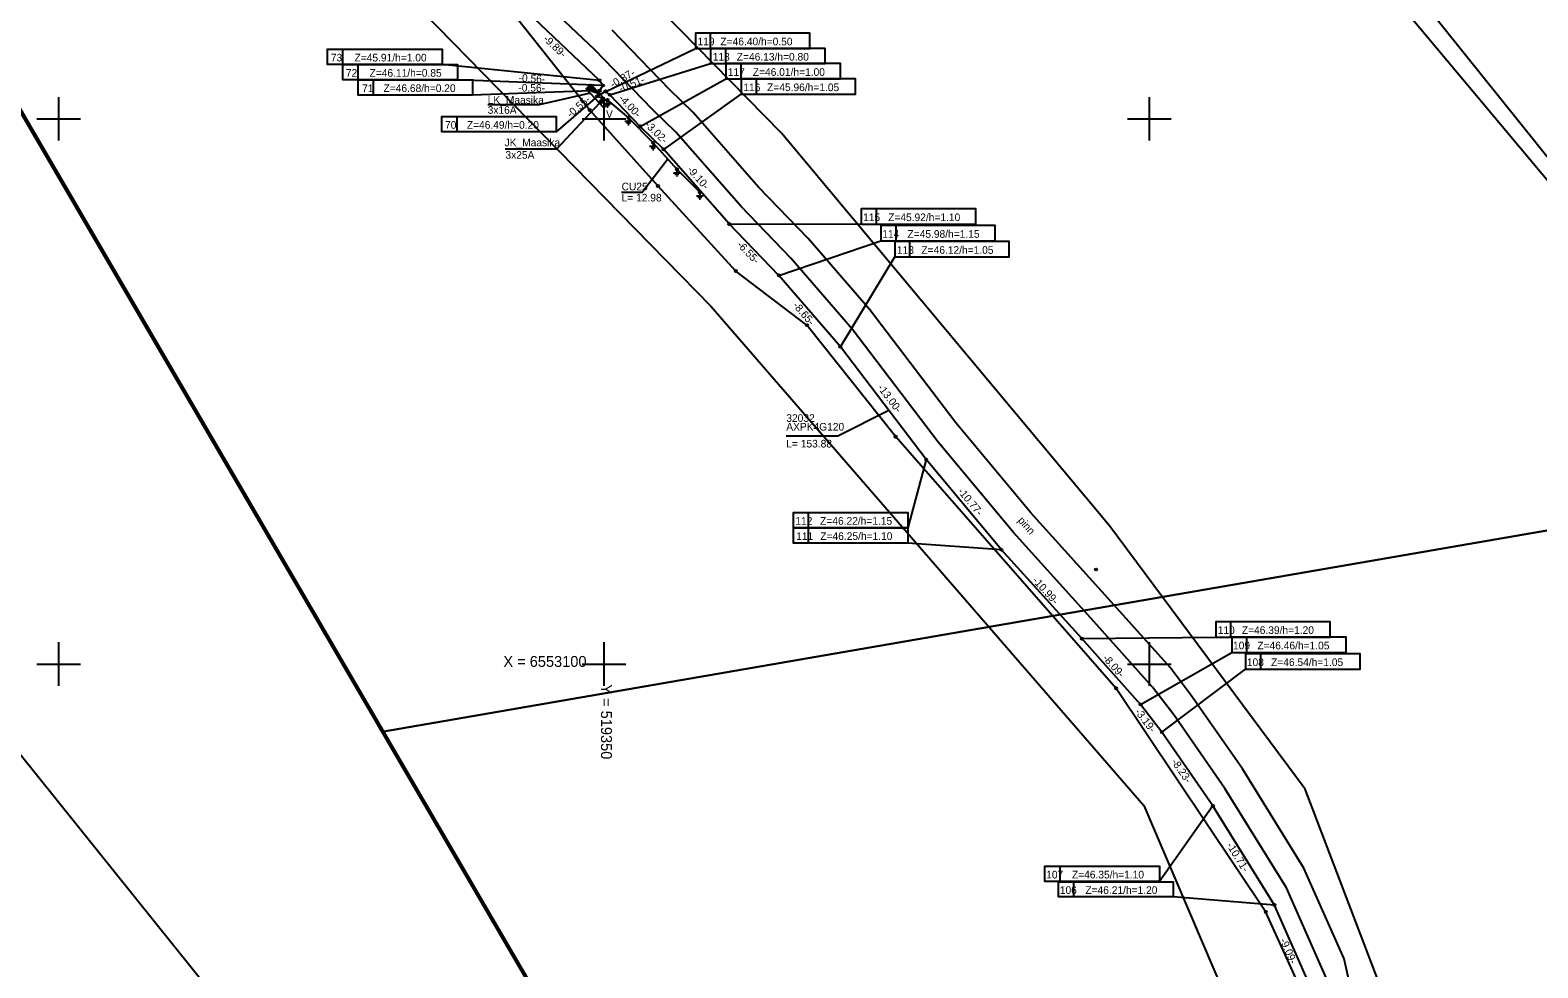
# Model space of a CAD drawing. Extents: x 518883 to 519628, y 6552240 to 6553378.
# Drawn here: x 519297.4 to 519435.6, y 6553072.1 to 6553158.1 of the extents above; entities that cross this region are included whole.
import ezdxf

# ---------------------------------------------------------------- set-up
doc = ezdxf.new("R2010")
doc.units = 0
for name, color, linetype in [('-49', 7, 'Continuous'), ('-TARA', 7, 'Continuous'), ('Hoonedet', 7, 'Continuous'), ('KORGUS', 7, 'Continuous'), ('MOOTPIIR', 7, 'Continuous'), ('MPKAABEL', 7, 'Continuous'), ('Prosystem_elekter', 7, 'Continuous'), ('Prosystem_kiri', 7, 'Continuous'), ('VKAEV', 7, 'Continuous'), ('VORK', 7, 'Continuous'), ('VORMISTUS', 7, 'Continuous')]:
    doc.layers.add(name, color=color, linetype=linetype)

msp = doc.modelspace()

# ---------------------------------------------------------------- linework, layer by layer
at = {"layer": '-49'}
for p, q in [((519348.37, 6553152.75), (519349.21, 6553152.72)), ((519348.38, 6553152.76), (519349.2, 6553152.73)), ((519348.39, 6553152.77), (519349.19, 6553152.74)), ((519348.4, 6553152.78), (519349.18, 6553152.75)), ((519348.4, 6553152.74), (519349.22, 6553152.71)), ((519348.41, 6553152.79), (519349.17, 6553152.76)), ((519348.42, 6553152.8), (519349.16, 6553152.77)), ((519348.43, 6553152.81), (519349.15, 6553152.78)), ((519348.43, 6553152.73), (519349.23, 6553152.7)), ((519348.44, 6553152.82), (519349.14, 6553152.79)), ((519348.45, 6553152.83), (519349.13, 6553152.8)), ((519348.46, 6553152.84), (519349.12, 6553152.81)), ((519348.46, 6553152.72), (519349.24, 6553152.69)), ((519348.47, 6553152.85), (519349.11, 6553152.82)), ((519348.48, 6553152.86), (519349.1, 6553152.84)), ((519348.49, 6553152.87), (519349.09, 6553152.85)), ((519348.49, 6553152.71), (519349.25, 6553152.68)), ((519348.5, 6553152.88), (519349.08, 6553152.86)), ((519348.51, 6553152.89), (519349.07, 6553152.87)), ((519348.51, 6553152.7), (519349.26, 6553152.67)), ((519348.52, 6553152.9), (519349.07, 6553152.88)), ((519348.53, 6553152.91), (519349.06, 6553152.89)), ((519348.54, 6553152.92), (519349.05, 6553152.9)), ((519348.54, 6553152.69), (519349.27, 6553152.66)), ((519348.55, 6553152.93), (519349.04, 6553152.91)), ((519348.56, 6553152.94), (519349.03, 6553152.92)), ((519348.57, 6553152.94), (519349.02, 6553152.93)), ((519348.57, 6553152.67), (519349.28, 6553152.65)), ((519348.58, 6553152.95), (519349.01, 6553152.94)), ((519348.59, 6553152.96), (519349, 6553152.95)), ((519348.6, 6553152.97), (519348.99, 6553152.96)), ((519348.6, 6553152.66), (519349.29, 6553152.64)), ((519348.61, 6553152.98), (519348.98, 6553152.97)), ((519348.62, 6553152.99), (519348.97, 6553152.98)), ((519348.63, 6553153), (519348.96, 6553152.99)), ((519348.63, 6553152.65), (519349.3, 6553152.63)), ((519348.65, 6553153.01), (519348.95, 6553153)), ((519348.66, 6553153.02), (519348.94, 6553153.01)), ((519348.67, 6553153.03), (519348.93, 6553153.02)), ((519348.68, 6553153.04), (519348.92, 6553153.03)), ((519348.69, 6553153.05), (519348.91, 6553153.04)), ((519348.7, 6553153.06), (519348.9, 6553153.05)), ((519348.71, 6553153.07), (519348.89, 6553153.06)), ((519348.72, 6553153.08), (519348.88, 6553153.07)), ((519348.73, 6553153.09), (519348.87, 6553153.08)), ((519348.74, 6553153.1), (519348.86, 6553153.09)), ((519348.75, 6553153.11), (519348.85, 6553153.1)), ((519348.76, 6553153.12), (519348.84, 6553153.11)), ((519348.77, 6553153.13), (519348.83, 6553153.13)), ((519348.78, 6553153.14), (519348.82, 6553153.14)), ((519348.79, 6553153.15), (519348.82, 6553153.15)), ((519348.8, 6553153.16), (519348.81, 6553153.16)), ((519348.66, 6553152.64), (519349.31, 6553152.62)), ((519348.69, 6553152.63), (519349.32, 6553152.61)), ((519348.72, 6553152.62), (519349.33, 6553152.6)), ((519348.75, 6553152.61), (519349.33, 6553152.59)), ((519348.78, 6553152.6), (519349.34, 6553152.58)), ((519348.81, 6553152.59), (519349.35, 6553152.57)), ((519348.84, 6553152.57), (519349.36, 6553152.56)), ((519348.87, 6553152.56), (519349.37, 6553152.54)), ((519348.9, 6553152.55), (519349.38, 6553152.53)), ((519348.93, 6553152.54), (519349.39, 6553152.52)), ((519348.96, 6553152.53), (519349.4, 6553152.51)), ((519348.99, 6553152.52), (519349.41, 6553152.5)), ((519349.02, 6553152.51), (519349.42, 6553152.49)), ((519349.05, 6553152.5), (519349.43, 6553152.48)), ((519349.08, 6553152.49), (519349.44, 6553152.47)), ((519349.11, 6553152.47), (519349.45, 6553152.46)), ((519349.14, 6553152.46), (519349.46, 6553152.45)), ((519349.17, 6553152.45), (519349.47, 6553152.44)), ((519349.2, 6553152.44), (519349.48, 6553152.43)), ((519349.22, 6553152.43), (519349.49, 6553152.42)), ((519349.25, 6553152.42), (519349.5, 6553152.41)), ((519349.28, 6553152.41), (519349.51, 6553152.4)), ((519349.31, 6553152.4), (519349.52, 6553152.39)), ((519349.34, 6553152.39), (519349.53, 6553152.38)), ((519349.37, 6553152.37), (519349.54, 6553152.37)), ((519349.4, 6553152.36), (519349.55, 6553152.36)), ((519349.43, 6553152.35), (519349.56, 6553152.35)), ((519349.46, 6553152.34), (519349.57, 6553152.34)), ((519349.49, 6553152.33), (519349.58, 6553152.33)), ((519349.5, 6553151.54), (519349.88, 6553151.53)), ((519349.5, 6553151.53), (519349.87, 6553151.52)), ((519349.51, 6553151.55), (519349.89, 6553151.54)), ((519349.51, 6553151.52), (519349.86, 6553151.51)), ((519349.52, 6553152.32), (519349.58, 6553152.32)), ((519349.52, 6553151.56), (519349.9, 6553151.55)), ((519349.52, 6553151.51), (519349.85, 6553151.5)), ((519349.53, 6553151.57), (519349.91, 6553151.56)), ((519349.53, 6553151.5), (519349.84, 6553151.49)), ((519349.54, 6553151.58), (519349.92, 6553151.57)), ((519349.54, 6553151.49), (519349.83, 6553151.48)), ((519349.55, 6553152.31), (519349.59, 6553152.31)), ((519349.55, 6553151.59), (519349.93, 6553151.58)), ((519349.55, 6553151.48), (519349.82, 6553151.47)), ((519349.55, 6553151.47), (519349.81, 6553151.46)), ((519349.56, 6553151.6), (519349.94, 6553151.59)), ((519349.56, 6553151.46), (519349.8, 6553151.45)), ((519349.57, 6553151.61), (519349.95, 6553151.6)), ((519349.57, 6553151.45), (519349.79, 6553151.44)), ((519349.58, 6553152.3), (519349.6, 6553152.3)), ((519349.58, 6553151.62), (519349.96, 6553151.61)), ((519349.58, 6553151.44), (519349.78, 6553151.43)), ((519349.59, 6553151.63), (519349.97, 6553151.62)), ((519349.59, 6553151.43), (519349.77, 6553151.42)), ((519349.6, 6553151.64), (519349.99, 6553151.63)), ((519349.6, 6553151.42), (519349.76, 6553151.41)), ((519349.61, 6553152.29), (519349.61, 6553152.29)), ((519349.61, 6553151.65), (519350, 6553151.64)), ((519349.61, 6553151.41), (519349.75, 6553151.4)), ((519349.62, 6553151.66), (519350.01, 6553151.64)), ((519349.62, 6553151.4), (519349.74, 6553151.39)), ((519349.63, 6553151.67), (519350.02, 6553151.65)), ((519349.63, 6553151.39), (519349.73, 6553151.39)), ((519349.64, 6553151.68), (519350.03, 6553151.66)), ((519349.64, 6553151.38), (519349.72, 6553151.38)), ((519349.65, 6553151.69), (519350.04, 6553151.67)), ((519349.65, 6553151.37), (519349.71, 6553151.37)), ((519349.66, 6553151.7), (519350.05, 6553151.68)), ((519349.66, 6553151.36), (519349.69, 6553151.36)), ((519349.67, 6553151.71), (519350.06, 6553151.69)), ((519349.67, 6553151.35), (519349.68, 6553151.35)), ((519349.68, 6553151.72), (519350.07, 6553151.7)), ((519349.69, 6553151.73), (519350.08, 6553151.71)), ((519349.71, 6553151.74), (519350.09, 6553151.72)), ((519349.72, 6553151.75), (519350.1, 6553151.73)), ((519349.73, 6553151.76), (519350.11, 6553151.74)), ((519349.74, 6553151.76), (519350.11, 6553151.75)), ((519349.75, 6553151.77), (519350.1, 6553151.76)), ((519349.76, 6553151.78), (519350.09, 6553151.77)), ((519349.77, 6553151.79), (519350.08, 6553151.78)), ((519349.78, 6553151.8), (519350.07, 6553151.79)), ((519349.79, 6553151.81), (519350.06, 6553151.8)), ((519349.8, 6553151.82), (519350.05, 6553151.81)), ((519349.81, 6553151.83), (519350.04, 6553151.82)), ((519349.82, 6553151.84), (519350.03, 6553151.83)), ((519349.83, 6553151.85), (519350.02, 6553151.84)), ((519349.84, 6553151.86), (519350.01, 6553151.85)), ((519349.85, 6553151.87), (519350, 6553151.87)), ((519349.86, 6553151.88), (519349.99, 6553151.88)), ((519349.87, 6553151.89), (519349.98, 6553151.89)), ((519349.88, 6553151.9), (519349.98, 6553151.9)), ((519349.89, 6553151.91), (519349.97, 6553151.91)), ((519349.9, 6553151.92), (519349.96, 6553151.92)), ((519349.91, 6553151.93), (519349.95, 6553151.93)), ((519349.92, 6553151.94), (519349.94, 6553151.94))]:
    msp.add_line(p, q, dxfattribs=at)
for points in [[(519348.37, 6553152.75), (519348.8, 6553153.16), (519349.62, 6553152.28)], [(519349.62, 6553152.28), (519348.37, 6553152.75), (519349.18, 6553151.88)], [(519349.62, 6553152.28), (519350.43, 6553151.41), (519349.99, 6553151), (519349.18, 6553151.88)], [(519350.11, 6553151.75), (519349.93, 6553151.94), (519349.49, 6553151.54), (519349.68, 6553151.34)]]:
    msp.add_lwpolyline(points, close=True, dxfattribs=at)
for points in [[(519348.73, 6553152.34), (519344.07, 6553151.27), (519339.34, 6553151.27)], [(519349.59, 6553151.43), (519345.66, 6553147.23), (519340.93, 6553147.23)]]:
    msp.add_lwpolyline(points, dxfattribs=at)
at = {"layer": '-TARA'}
for points in [[(519349.16, 6553156.34), (519341.98, 6553163.14), (519334.77, 6553170.02), (519327.62, 6553177.77), (519322.73, 6553183.39), (519316.31, 6553190.71), (519310.41, 6553198.48), (519306.17, 6553203.54), (519299.68, 6553210.14), (519292.52, 6553216.18), (519284.82, 6553222.51), (519276.14, 6553229.08), (519268.53, 6553235.1), (519262.48, 6553240.18), (519256.47, 6553244.68), (519251.99, 6553247.41), (519248.83, 6553249.9), (519245.43, 6553252.75), (519237.25, 6553259.56), (519229.93, 6553265.82), (519222.43, 6553272.92), (519215.35, 6553279.56), (519210.66, 6553283.91), (519207.18, 6553285.67)], [(519419.54, 6553065.4), (519417.86, 6553072.96), (519414.18, 6553081.27), (519408.54, 6553090.38), (519403.85, 6553097.13), (519401.91, 6553099.67), (519396.52, 6553105.7), (519389.15, 6553113.86), (519382.25, 6553122.13), (519374.38, 6553132.47), (519368.73, 6553139.01), (519364.18, 6553143.74), (519358.18, 6553150.58), (519356.01, 6553152.68), (519350.76, 6553158.13)], [(519416.26, 6553071.17), (519412.59, 6553079.48), (519406.94, 6553088.59), (519402.25, 6553095.34), (519400.31, 6553097.88), (519394.92, 6553103.91), (519387.55, 6553112.07), (519380.66, 6553120.34), (519372.78, 6553130.68), (519367.13, 6553137.22), (519362.58, 6553141.95), (519356.58, 6553148.79), (519354.41, 6553150.89), (519349.16, 6553156.34)]]:
    msp.add_lwpolyline(points, dxfattribs=at)
at = {"layer": 'Hoonedet'}
for points in [[(519349.4, 6553152.08), (519349.61, 6553152.59), (519349.91, 6553153.06), (519349.59, 6553153.52), (519342.41, 6553160.33), (519335.19, 6553167.21), (519328.04, 6553174.96), (519323.68, 6553179.98), (519319.01, 6553185.3), (519316.73, 6553187.89), (519310.84, 6553195.66), (519306.6, 6553200.72), (519300.11, 6553207.33), (519292.94, 6553213.36)], [(519433.09, 6553025.5), (519433.26, 6553026.33), (519431.87, 6553030), (519427.34, 6553039.6), (519422.35, 6553049.13), (519418.01, 6553059.27), (519416.84, 6553062.02), (519415.16, 6553069.59), (519411.48, 6553077.9), (519405.84, 6553087), (519401.15, 6553093.76), (519399.21, 6553096.29), (519393.82, 6553102.33), (519386.45, 6553110.48), (519379.55, 6553118.76), (519371.68, 6553129.09), (519366.03, 6553135.64), (519361.48, 6553140.36), (519355.48, 6553147.2), (519353.31, 6553149.31), (519350.54, 6553152.2), (519350.15, 6553152.52), (519349.4, 6553152.08)], [(519349.4, 6553152.08), (519350.33, 6553151.72), (519352.25, 6553150.1), (519354.51, 6553147.8), (519356.69, 6553145.37), (519358.79, 6553143.26)], [(519350.65, 6553151.38), (519350.01, 6553151.38)], [(519350.33, 6553151.72), (519350.33, 6553151.38)], [(519350.51, 6553151.23), (519350.14, 6553151.23)], [(519350.38, 6553151.08), (519350.28, 6553151.08)], [(519352.25, 6553150.1), (519352.25, 6553149.76)], [(519352.56, 6553149.76), (519351.93, 6553149.76)], [(519352.43, 6553149.61), (519352.06, 6553149.61)], [(519352.3, 6553149.46), (519352.2, 6553149.46)], [(519354.83, 6553147.46), (519354.19, 6553147.46)], [(519354.69, 6553147.31), (519354.33, 6553147.31)], [(519354.56, 6553147.16), (519354.46, 6553147.16)], [(519354.51, 6553147.8), (519354.51, 6553147.46)], [(519355.86, 6553146.3), (519353.51, 6553143.25), (519351.62, 6553143.25)], [(519357.01, 6553145.03), (519356.38, 6553145.03)], [(519356.88, 6553144.88), (519356.51, 6553144.88)], [(519356.74, 6553144.73), (519356.64, 6553144.73)], [(519356.69, 6553145.37), (519356.69, 6553145.03)], [(519358.79, 6553143.26), (519358.79, 6553142.92)], [(519359.11, 6553142.92), (519358.48, 6553142.92)], [(519358.98, 6553142.77), (519358.61, 6553142.77)], [(519358.84, 6553142.62), (519358.74, 6553142.62)], [(519376.12, 6553123.26), (519371.44, 6553120.91), (519366.72, 6553120.91)]]:
    msp.add_lwpolyline(points, dxfattribs=at)
at = {"layer": 'KORGUS'}
for centre in [(519349.59, 6553153.52), (519349.61, 6553152.59), (519349.91, 6553153.06), (519349.4, 6553152.08), (519350.15, 6553152.52), (519350.33, 6553151.72), (519350.54, 6553152.2), (519348.7, 6553150.8), (519352.25, 6553150.1), (519353.31, 6553149.31), (519354.51, 6553147.8), (519355.48, 6553147.2), (519356.69, 6553145.37), (519354.95, 6553143.84), (519358.79, 6553143.26), (519361.48, 6553140.36), (519362.09, 6553136.04), (519366.03, 6553135.64), (519368.61, 6553131.08), (519371.68, 6553129.09), (519376.74, 6553120.86), (519379.55, 6553118.76), (519386.45, 6553110.48), (519395.12, 6553108.67), (519393.82, 6553102.33), (519396.96, 6553097.77), (519399.21, 6553096.29), (519401.15, 6553093.76), (519405.84, 6553087), (519411.48, 6553077.9), (519410.69, 6553077.26)]:
    msp.add_circle(centre, 0.1, dxfattribs=at)
at = {"layer": 'MOOTPIIR'}
msp.add_lwpolyline([(519426.06, 6553057.67), (519414.3, 6553088.54), (519396.35, 6553112.69), (519366.28, 6553148.68), (519322.84, 6553193.02), (519304.35, 6553213.75), (519268.62, 6553241.22), (519244.3, 6553261.59), (519206.06, 6553296.24), (519195.83, 6553283.94), (519217.37, 6553266.62), (519247.98, 6553241.22), (519278.86, 6553215.55), (519359.82, 6553132.79), (519399.49, 6553087.02), (519410.98, 6553060.09)], dxfattribs=at)
at = {"layer": 'MPKAABEL'}
for points in [[(519350.16, 6553152.52), (519358.38, 6553156.46), (519368.88, 6553156.46), (519368.88, 6553157.86), (519358.38, 6553157.86), (519358.38, 6553156.46)], [(519359.78, 6553156.46), (519359.78, 6553157.86)], [(519349.59, 6553153.52), (519335.16, 6553154.98), (519324.66, 6553154.98), (519324.66, 6553156.38), (519335.16, 6553156.38), (519335.16, 6553154.98)], [(519326.06, 6553154.98), (519326.06, 6553156.38)], [(519350.54, 6553152.2), (519359.78, 6553155.06), (519370.28, 6553155.06), (519370.28, 6553156.46), (519359.78, 6553156.46), (519359.78, 6553155.06)], [(519361.18, 6553155.06), (519361.18, 6553156.46)], [(519349.91, 6553153.06), (519336.56, 6553153.58), (519326.06, 6553153.58), (519326.06, 6553154.98), (519336.56, 6553154.98), (519336.56, 6553153.58)], [(519327.46, 6553153.58), (519327.46, 6553154.98)], [(519353.31, 6553149.31), (519361.18, 6553153.66), (519371.68, 6553153.66), (519371.68, 6553155.06), (519361.18, 6553155.06), (519361.18, 6553153.66)], [(519362.58, 6553153.66), (519362.58, 6553155.06)], [(519349.61, 6553152.59), (519337.96, 6553152.18), (519327.46, 6553152.18), (519327.46, 6553153.58), (519337.96, 6553153.58), (519337.96, 6553152.18)], [(519328.86, 6553152.18), (519328.86, 6553153.58)], [(519355.48, 6553147.2), (519362.58, 6553152.26), (519373.08, 6553152.26), (519373.08, 6553153.66), (519362.58, 6553153.66), (519362.58, 6553152.26)], [(519363.98, 6553152.26), (519363.98, 6553153.66)], [(519349.4, 6553152.08), (519345.63, 6553148.81), (519335.13, 6553148.81), (519335.13, 6553150.21), (519345.63, 6553150.21), (519345.63, 6553148.81)], [(519336.53, 6553148.81), (519336.53, 6553150.21)], [(519361.48, 6553140.36), (519373.59, 6553140.34), (519384.09, 6553140.34), (519384.09, 6553141.74), (519373.59, 6553141.74), (519373.59, 6553140.34)], [(519374.99, 6553140.34), (519374.99, 6553141.74)], [(519366.03, 6553135.64), (519375.38, 6553138.81), (519385.88, 6553138.81), (519385.88, 6553140.21), (519375.38, 6553140.21), (519375.38, 6553138.81)], [(519376.78, 6553138.81), (519376.78, 6553140.21)], [(519371.68, 6553129.09), (519376.66, 6553137.34), (519387.16, 6553137.34), (519387.16, 6553138.74), (519376.66, 6553138.74), (519376.66, 6553137.34)], [(519378.06, 6553137.34), (519378.06, 6553138.74)], [(519379.55, 6553118.76), (519377.87, 6553112.5), (519367.37, 6553112.5), (519367.37, 6553113.9), (519377.87, 6553113.9), (519377.87, 6553112.5)], [(519368.77, 6553112.5), (519368.77, 6553113.9)], [(519386.45, 6553110.48), (519377.87, 6553111.1), (519367.37, 6553111.1), (519367.37, 6553112.5), (519377.87, 6553112.5), (519377.87, 6553111.1)], [(519368.77, 6553111.1), (519368.77, 6553112.5)], [(519393.82, 6553102.33), (519406.09, 6553102.48), (519416.59, 6553102.48), (519416.59, 6553103.88), (519406.09, 6553103.88), (519406.09, 6553102.48)], [(519407.49, 6553102.48), (519407.49, 6553103.88)], [(519399.21, 6553096.29), (519407.56, 6553101.07), (519418.06, 6553101.07), (519418.06, 6553102.47), (519407.56, 6553102.47), (519407.56, 6553101.07)], [(519408.96, 6553101.07), (519408.96, 6553102.47)], [(519401.15, 6553093.76), (519408.83, 6553099.54), (519419.33, 6553099.54), (519419.33, 6553100.94), (519408.83, 6553100.94), (519408.83, 6553099.54)], [(519410.23, 6553099.54), (519410.23, 6553100.94)], [(519405.84, 6553087), (519400.94, 6553080.06), (519390.44, 6553080.06), (519390.44, 6553081.46), (519400.94, 6553081.46), (519400.94, 6553080.06)], [(519391.84, 6553080.06), (519391.84, 6553081.46)], [(519411.48, 6553077.9), (519402.18, 6553078.64), (519391.68, 6553078.64), (519391.68, 6553080.04), (519402.18, 6553080.04), (519402.18, 6553078.64)], [(519393.08, 6553078.64), (519393.08, 6553080.04)]]:
    msp.add_lwpolyline(points, dxfattribs=at)
at = {"layer": 'Prosystem_elekter'}
for points in [[(519254, 6553362.24), (519277.27, 6553183.49), (519329.65, 6553093.79), (519460, 6553116.32)], [(519221.37, 6553197.61), (519163.51, 6553182.47), (519317.21, 6552917.56), (519349.05, 6552928.19), (519388.34, 6552937.19), (519418.38, 6552941.93), (519277.37, 6553183.73)], [(519460, 6553116.32), (519329.65, 6553093.79), (519418.25, 6552941.87), (519496.63, 6552943.07), (519534.58, 6552952.11)]]:
    msp.add_lwpolyline(points, close=True, dxfattribs=at)
at = {"layer": 'Prosystem_kiri'}
msp.add_lwpolyline([(519479.48, 6552950.18), (519476.33, 6552960.96), (519469.88, 6552971.36), (519461.22, 6552981.85), (519445.19, 6553004.53), (519432.76, 6553024.06), (519432.33, 6553027.05), (519426.4, 6553039.2), (519415.96, 6553060.23), (519414.41, 6553069.07), (519410.69, 6553077.26), (519396.96, 6553097.77), (519376.74, 6553120.86), (519368.61, 6553131.08), (519362.09, 6553136.04), (519354.95, 6553143.84), (519348.7, 6553150.8), (519340.5, 6553161.18), (519329.52, 6553171.23), (519321.12, 6553177.74), (519315.37, 6553181.27), (519312.51, 6553182.11)], dxfattribs=at)
at = {"layer": 'VORK'}
for p, q in [((519300, 6553152), (519300, 6553148)), ((519350, 6553152), (519350, 6553148)), ((519400, 6553152), (519400, 6553148)), ((519298, 6553150), (519302, 6553150)), ((519348, 6553150), (519352, 6553150)), ((519398, 6553150), (519402, 6553150)), ((519300, 6553102), (519300, 6553098)), ((519350, 6553102), (519350, 6553098)), ((519400, 6553102), (519400, 6553098)), ((519298, 6553100), (519302, 6553100)), ((519348, 6553100), (519352, 6553100)), ((519398, 6553100), (519402, 6553100))]:
    msp.add_line(p, q, dxfattribs=at)
at = {"layer": 'VORMISTUS'}
msp.add_lwpolyline([(519139.1, 6553287.77), (519251, 6553377.6), (519506.41, 6553059.43), (519394.5, 6552969.6)], close=True, dxfattribs=at)

# ---------------------------------------------------------------- texts
at = {"layer": '-49'}
for s, p in [('LK_Maasika', (519339.34, 6553151.38)), ('3x16A', (519339.34, 6553150.46)), (' V', (519349.93, 6553150.09)), ('JK_Maasika', (519340.89, 6553147.48)), ('3x25A', (519340.97, 6553146.34))]:
    msp.add_text(s, height=0.7, dxfattribs=at).set_placement(p)
at = {"layer": '-TARA'}
msp.add_text('pinn', height=0.7, rotation=311.2518, dxfattribs=at).set_placement((519387.91, 6553113.14))
at = {"layer": 'Hoonedet'}
for s, p in [('CU25', (519351.62, 6553143.44)), ('L= 12.98', (519351.62, 6553142.42)), ('32032', (519366.72, 6553122.21)), ('AXPK4G120', (519366.72, 6553121.41)), ('L= 153.88', (519366.72, 6553119.86))]:
    msp.add_text(s, height=0.7, dxfattribs=at).set_placement(p)
at = {"layer": 'MPKAABEL'}
for s, p in [('119', (519358.58, 6553156.74)), ('Z=46.40/h=0.50', (519360.68, 6553156.74)), ('73', (519324.96, 6553155.26)), ('Z=45.91/h=1.00', (519327.13, 6553155.26)), ('118', (519359.98, 6553155.34)), ('Z=46.13/h=0.80', (519362.18, 6553155.34)), ('72', (519326.34, 6553153.86)), ('Z=46.11/h=0.85', (519328.51, 6553153.86)), ('117', (519361.36, 6553153.94)), ('Z=46.01/h=1.00', (519363.65, 6553153.94)), ('71', (519327.83, 6553152.46)), ('Z=46.68/h=0.20', (519329.79, 6553152.46)), ('116', (519362.78, 6553152.54)), ('Z=45.96/h=1.05', (519364.96, 6553152.54)), ('70', (519335.43, 6553149.09)), ('Z=46.49/h=0.20', (519337.43, 6553149.09)), ('115', (519373.76, 6553140.62)), ('Z=45.92/h=1.10', (519376.06, 6553140.62)), ('114', (519375.52, 6553139.09)), ('Z=45.98/h=1.15', (519377.83, 6553139.09)), ('113', (519376.86, 6553137.62)), ('Z=46.12/h=1.05', (519379.11, 6553137.62)), ('112', (519367.55, 6553112.78)), ('Z=46.22/h=1.15', (519369.82, 6553112.78)), ('111', (519367.63, 6553111.38)), ('Z=46.25/h=1.10', (519369.84, 6553111.38)), ('110', (519406.28, 6553102.76)), ('Z=46.39/h=1.20', (519408.49, 6553102.76)), ('109', (519407.68, 6553101.35)), ('Z=46.46/h=1.05', (519409.91, 6553101.35)), ('108', (519408.95, 6553099.82)), ('Z=46.54/h=1.05', (519411.17, 6553099.82)), ('107', (519390.55, 6553080.34)), ('Z=46.35/h=1.10', (519392.91, 6553080.34)), ('106', (519391.8, 6553078.92)), ('Z=46.21/h=1.20', (519394.14, 6553078.92))]:
    msp.add_text(s, height=0.7, dxfattribs=at).set_placement(p)
at = {"layer": 'VKAEV'}
for s, rotation, p in [('-9.89-', 316.5606, (519344.38, 6553157.25)), ('-0.56-', 356.9614, (519342.16, 6553153.42)), ('-0.87-', 30.4356, (519350.82, 6553152.8)), ('-0.56-', 359.5857, (519342.15, 6553152.5)), ('-0.51-', 22.0553, (519351.54, 6553152.42)), ('-0.55-', 40.819, (519346.96, 6553150.06)), ('-4.00-', 313.6433, (519351.29, 6553151.83)), ('-3.02-', 315.9647, (519353.69, 6553149.38)), ('-9.10-', 311.2665, (519357.59, 6553145.3)), ('-6.55-', 313.875, (519362.15, 6553138.4)), ('-8.65-', 310.8219, (519367.27, 6553132.85)), ('-13.00-', 307.3019, (519375.04, 6553125.34)), ('-10.77-', 309.7906, (519382.39, 6553115.82)), ('-10.99-', 312.1085, (519389.25, 6553107.61)), ('-8.09-', 311.7899, (519395.67, 6553100.51)), ('-3.19-', 307.3944, (519398.63, 6553095.61)), ('-8.23-', 304.785, (519401.98, 6553091.03)), ('-10.71-', 301.7831, (519407.05, 6553083.39)), ('-9.09-', 293.8395, (519411.95, 6553074.67))]:
    msp.add_text(s, height=0.7, rotation=rotation, dxfattribs=at).set_placement(p)
at = {"layer": 'VORK'}
msp.add_text('X = 6553100', height=1, dxfattribs=at).set_placement((519340.78, 6553099.74))
msp.add_text('Y = 519350 ', height=1, rotation=270, dxfattribs=at).set_placement((519349.73, 6553098.14))

doc.saveas('drawing.dxf')
